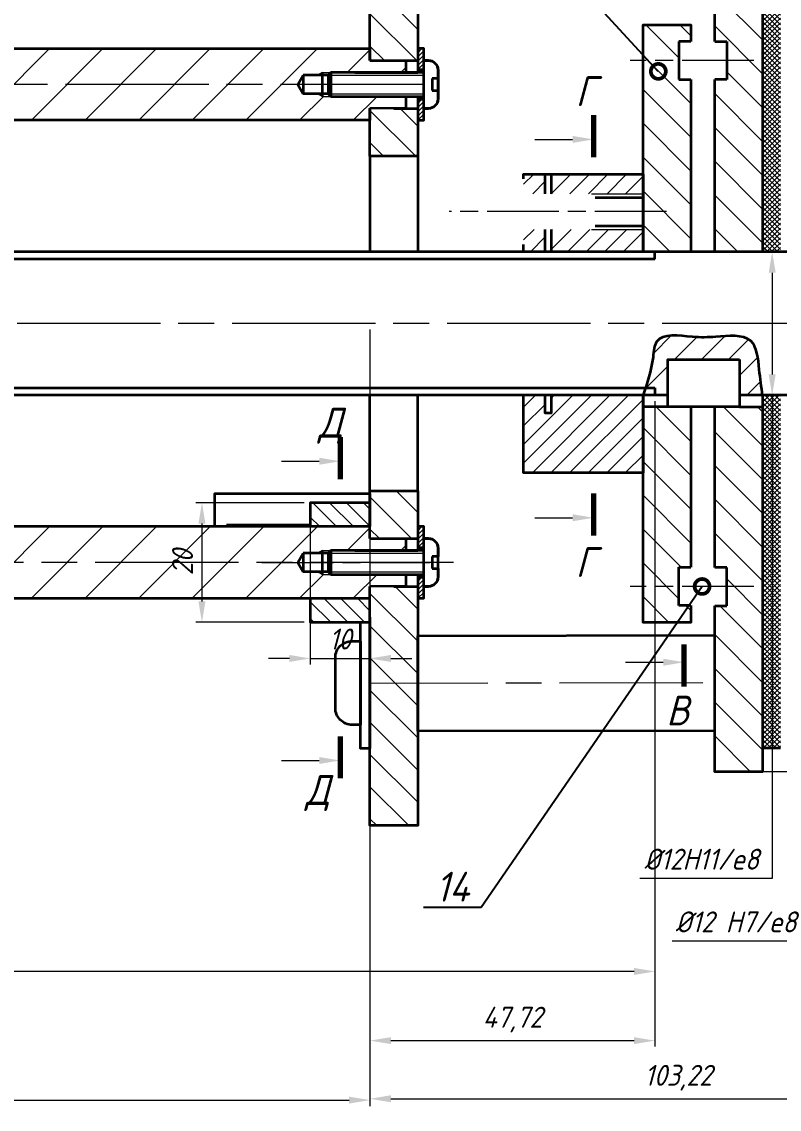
# Model space of a CAD drawing. Header units: millimetres. Extents: x -1043 to 2000, y -1356 to 1302.
# Drawn here: x 334.6 to 461.5, y 167.1 to 349.1 of the extents above; entities that cross this region are included whole.
import ezdxf
from ezdxf import colors
from ezdxf.entities.mleader import LeaderData, LeaderLine
from ezdxf.math import Vec2, Vec3

# ---------------------------------------------------------------- set-up
doc = ezdxf.new("R2010")
doc.units = ezdxf.units.MM
doc.linetypes.add('AM_ISO08W050', pattern=[18, 12, -1.5, 3, -1.5])
doc.linetypes.add('AM_ISO08W050x2', pattern=[9, 6, -0.75, 1.5, -0.75])
doc.layers.get('0').update_dxf_attribs({"lineweight": 80})
for name, color, linetype, lineweight in [('AM_0', 7, 'Continuous', 35), ('AM_4', 3, 'Continuous', 15), ('AM_5', 3, 'Continuous', 15), ('AM_7', 4, 'AM_ISO08W050', 15), ('AM_8', 1, 'Continuous', 15), ('основные', 7, 'Continuous', 35), ('оч жирные', 7, 'Continuous', 70)]:
    doc.layers.add(name, color=color, linetype=linetype, lineweight=lineweight)
doc.styles.get("Standard").update_dxf_attribs({"font": 'geniso.shx', "oblique": 15})
doc.dimstyles.new('AM_GOST$0', dxfattribs={"dimtxt": 3.5, "dimasz": 3.5, "dimexe": 1, "dimexo": 1, "dimgap": 1.5, "dimtad": 1, "dimtoh": 1, "dimtxsty": 'Standard', "dimcen": 0, "dimclrd": 256, "dimclre": 256, "dimclrt": 2, "dimadec": 0, "dimazin": 2, "dimtp": 0.1, "dimtm": 0.1, "dimtfac": 0.71, "dimtmove": 0, "dimatfit": 3, "dimfxl": 1, "dimtolj": 1, "dimlwd": -1, "dimlwe": -1, "dimarcsym": 1})
pattern_1 = [(315, (-294.718, 1469.2134), (0.7071068, 0.7071068), [])]
pattern_2 = [(45, (-156.80394, -149.65452), (-0.1767767, 0.1767767), [])]
pattern_3 = [(45, (-156.80394, -109.66498), (-0.1767767, 0.1767767), [])]

# ---------------------------------------------------------------- blocks, each defined once
blk = doc.blocks.new('GENZOON8270P5')
at = {"layer": 'AM_8'}
h = blk.add_hatch(dxfattribs=at)
h.set_pattern_fill('ANSI31', color=256, scale=0.6, angle=270, style=0)
h.set_pattern_definition([(315, (-294.718, 1469.2134), (1.3470384, 1.3470384), [])])
h.paths.add_polyline_path([(51.628, 15.661), (51.628, 21.244), (51.628, 21.527), (51.628, 24.527), (51.628, 25.546), (51.628, 28.927), (51.628, 33.527), (47.628, 33.527), (47.628, 15.661), (47.855, 15.877), (47.855, 15.661)])
h.paths.add_polyline_path([(51.628, 52.527), (51.628, 63.527), (47.628, 63.527), (47.628, 52.527)])
h.paths.add_polyline_path([(51.628, 12.527), (51.628, 14.094), (47.855, 14.094), (47.855, 13.877), (47.628, 14.094), (47.628, 12.527)])
h.paths.add_polyline_path([(51.628, -41.473), (51.628, -21.756), (51.628, -16.256), (51.628, -14.823), (47.855, -14.823), (47.628, -14.606), (47.628, -20.189), (47.628, -41.473)])
h.paths.add_polyline_path([(51.628, -12.823), (51.628, -11.473), (47.628, -11.473), (47.628, -13.039), (47.855, -12.823)])
h.paths.add_polyline_path([(4.019, -41.473), (4.019, -29.577), (0.019, -29.583), (0.019, -35.036), (0.019, -41.473)])
h.paths.add_polyline_path([(4.019, -29.577), (4.019, -22.459), (4.019, -21.459), (2.019, -21.459), (0.019, -21.459), (0.019, -29.583)])
h.paths.add_polyline_path([(4.019, -17.459), (4.019, -16.459), (4.019, -13.47), (0.019, -13.47), (0.019, -17.459), (2.019, -17.459)])
h.paths.add_polyline_path([(4.019, 14.53), (4.019, 18.53), (2.019, 18.53), (0.019, 18.53), (0.019, 14.53)])
h.paths.add_polyline_path([(2.019, 22.53), (4.019, 22.53), (4.019, 23.53), (4.019, 51.59), (0.019, 51.59), (0.019, 46.09), (0.019, 22.53)])
h.paths.add_polyline_path([(4.019, 51.59), (4.019, 63.527), (0.019, 63.527), (0.019, 51.59)])
h = blk.add_hatch(dxfattribs=at)
h.set_pattern_fill('_U', color=256, scale=2, angle=315, style=0, pattern_type=0)
h.set_pattern_definition([(315, (-294.718, 1469.2134), (1.4142136, 1.4142136), [])])
h.paths.add_polyline_path([(32.882, 6.528), (32.882, 38.027), (30.878, 38.027), (28.882, 38.029), (28.882, 24.137), (29.882, 24.137), (29.882, 20.937), (28.882, 20.937), (28.882, 6.528)])
h.paths.add_polyline_path([(29.882, -19.878), (29.882, -23.078), (28.882, -23.078), (28.882, -36.971), (32.882, -36.971), (32.882, -6.429), (30.946, -6.429), (28.882, -6.429), (28.882, -19.878)])
h.paths.add_polyline_path([(26.882, 6.528), (26.882, 20.931), (25.882, 20.931), (25.882, 22.527), (22.882, 22.527), (22.882, 6.528)])
h.paths.add_polyline_path([(25.882, -21.469), (25.882, -19.858), (26.882, -19.858), (26.882, -6.429), (24.946, -6.429), (22.882, -6.429), (22.882, -11.97), (22.882, -21.469)])
h.paths.add_polyline_path([(25.882, 22.527), (25.882, 24.137), (26.882, 24.137), (26.882, 25.529), (22.882, 25.529), (22.882, 22.527)])
h.paths.add_polyline_path([(26.882, -24.471), (26.882, -23.078, -0.132971), (26.805, -23.064), (26.565, -23.064, -0.111081), (26.501, -23.078, -0.111081), (26.436, -23.064), (26.196, -23.064, -0.111081), (26.132, -23.078, -0.111081), (26.068, -23.064), (25.882, -23.064), (25.882, -21.469), (22.882, -21.469), (22.882, -24.471)])
h = blk.add_hatch(dxfattribs=at)
h.set_pattern_fill('ANSI37', color=256, scale=0.091, angle=270, style=0)
h.set_pattern_definition([(315, (-294.718, 1469.2134), (0.204300827, 0.204300827), []), (45, (-294.718, 1469.2134), (-0.204300827, 0.204300827), [])])
h.paths.add_polyline_path([(34.378, 6.528), (34.378, 36.027), (32.882, 36.027), (32.882, 6.528)])
h.paths.add_polyline_path([(34.378, -34.973), (34.378, -5.473), (32.882, -5.473), (32.882, -34.973)])
h = blk.add_hatch(dxfattribs=at)
h.set_pattern_fill('ANSI31', color=256, style=0)
h.set_pattern_definition([(45, (-156.804, -149.6545), (-2.245064, 2.245064), [])])
edge = h.paths.add_edge_path()
edge.add_line((-110.3, 20.53), (-113.961, 20.53))
edge.add_line((-113.961, 20.53), (-114.413, 19.747))
edge.add_line((-114.413, 19.747), (-115.613, 19.747))
edge.add_line((-115.613, 19.747), (-116.013, 19.53))
edge.add_line((-116.013, 19.53), (-116.74, 19.53))
edge.add_line((-116.74, 19.53), (-116.74, 19.53))
edge.add_line((-116.74, 19.53), (-123.013, 19.53))
edge.add_line((-123.013, 19.53), (-123.013, 18.53))
edge.add_line((-123.013, 18.53), (-122.013, 18.53))
edge.add_line((-122.013, 18.53), (-120.013, 18.53))
edge.add_line((-120.013, 18.53), (-120.013, 17.539))
edge.add_line((-120.013, 17.539), (-110.817, 17.538))
edge.add_arc((-119.218, 20.53), 8.918, 340.39269, 360)
edge = h.paths.add_edge_path()
edge.add_line((-110.818, 23.527), (-120.011, 23.527))
edge.add_line((-120.011, 23.527), (-120.01, 22.518))
edge.add_line((-120.01, 22.518), (-123.013, 22.53))
edge.add_line((-123.013, 22.53), (-123.013, 21.53))
edge.add_line((-123.013, 21.53), (-116.74, 21.53))
edge.add_line((-116.74, 21.53), (-116.013, 21.53))
edge.add_line((-116.013, 21.53), (-115.613, 21.314))
edge.add_line((-115.613, 21.314), (-114.413, 21.314))
edge.add_line((-114.413, 21.314), (-113.961, 20.53))
edge.add_line((-113.961, 20.53), (-110.3, 20.53))
edge.add_arc((-119.218, 20.53), 8.918, 360, 379.63137)
edge = h.paths.add_edge_path()
edge.add_line((0.019, 23.527), (-110.818, 23.527))
edge.add_arc((-119.218, 20.53), 8.918, 0, 19.63137, ccw=False)
edge.add_line((-110.3, 20.53), (-6.034, 20.53))
edge.add_line((-6.034, 20.53), (-5.581, 21.314))
edge.add_line((-5.581, 21.314), (-4.381, 21.314))
edge.add_line((-4.381, 21.314), (-3.981, 21.53))
edge.add_line((-3.981, 21.53), (-3.254, 21.53))
edge.add_line((-3.254, 21.53), (-3.254, 21.53))
edge.add_line((-3.254, 21.53), (3.019, 21.53))
edge.add_line((3.019, 21.53), (3.019, 22.518))
edge.add_line((3.019, 22.518), (0.019, 22.53))
edge.add_line((0.019, 22.53), (0.019, 23.527))
edge = h.paths.add_edge_path()
edge.add_line((3.019, 19.53), (-3.254, 19.53))
edge.add_line((-3.254, 19.53), (-3.981, 19.53))
edge.add_line((-3.981, 19.53), (-4.381, 19.747))
edge.add_line((-4.381, 19.747), (-5.581, 19.747))
edge.add_line((-5.581, 19.747), (-6.034, 20.53))
edge.add_line((-6.034, 20.53), (-110.3, 20.53))
edge.add_arc((-119.218, 20.53), 8.918, -19.63079, 0, ccw=False)
edge.add_line((-110.818, 17.534), (0.019, 17.535))
edge.add_line((0.019, 17.535), (0.019, 18.53))
edge.add_line((0.019, 18.53), (3.019, 18.53))
edge.add_line((3.019, 18.53), (3.019, 19.53))
h = blk.add_hatch(dxfattribs=at)
h.set_pattern_fill('_U', color=256, scale=0.25, angle=45, style=0, pattern_type=0)
h.set_pattern_definition(pattern_3)
h.paths.add_polyline_path([(4.019, 23.53), (4.019, 22.53), (4.019, 21.771), (4.519, 21.771), (4.519, 23.53)])
h = blk.add_hatch(dxfattribs=at)
h.set_pattern_fill('_U', color=256, scale=0.25, angle=45, style=0, pattern_type=0)
h.set_pattern_definition(pattern_3)
h.paths.add_polyline_path([(4.019, 19.289), (4.019, 18.53), (4.019, 17.53), (4.519, 17.53), (4.519, 19.289)])
h = blk.add_hatch(dxfattribs=at)
h.set_pattern_fill('_U', color=256, scale=1.1, angle=405, style=0, pattern_type=0)
h.set_pattern_definition([(45, (-294.718, 1469.2134), (-0.77781746, 0.77781746), [])])
h.paths.add_polyline_path([(22.882, -11.97), (22.882, -5.473), (15.185, -5.472), (15.185, -6.97), (14.685, -6.97), (14.685, -5.472), (12.882, -5.472), (12.882, -11.97)])
h.paths.add_polyline_path([(22.882, 6.528), (22.882, 8.393), (20.575, 8.393), (15.185, 8.393), (15.185, 6.529)])
h.paths.add_polyline_path([(20.575, 11.393), (22.882, 11.393), (22.882, 13.03), (15.185, 13.03), (15.185, 11.393)])
h.paths.add_polyline_path([(14.132, 11.393), (14.685, 11.393), (14.685, 13.03), (12.882, 13.03), (12.882, 11.393), (13.825, 11.393)])
h.paths.add_polyline_path([(14.685, 6.529), (14.685, 8.393), (14.132, 8.393), (13.825, 8.393), (12.882, 8.393), (12.882, 7.143), (12.882, 6.529)])
h = blk.add_hatch(dxfattribs=at)
h.set_pattern_fill('_U', color=256, scale=1.6, angle=405, style=0, pattern_type=0)
h.set_pattern_definition([(45, (-294.718, 1469.2134), (-1.1313708, 1.1313708), [])])
edge = h.paths.add_edge_path()
edge.add_spline(control_points=[(32.882, -5.473), (32.786, -4.782), (32.58, -3.301), (32.34, -0.207), (29.147, -0.625), (26.843, -0.657), (23.883, -0.157), (23.714, -2.795), (23.351, -4.049), (23.086, -4.859)], knot_values=[0, 0, 0, 0, 2.179319, 4.676193, 7.613719, 9.584309, 12.59141, 13.924973, 16.562175, 16.562175, 16.562175, 16.562175], degree=3, periodic=0)
edge.add_spline(control_points=[(23.086, -4.859), (23.019, -5.065), (22.95, -5.269), (22.882, -5.473)], knot_values=[16.562175, 16.562175, 16.562175, 16.562175, 17.230365, 17.230365, 17.230365, 17.230365], degree=3, periodic=0)
edge.add_line((22.882, -5.473), (23.878, -5.473))
edge.add_line((23.878, -5.473), (24.946, -5.473))
edge.add_line((24.946, -5.473), (24.946, -2.473))
edge.add_line((24.946, -2.473), (30.946, -2.473))
edge.add_line((30.946, -2.473), (30.946, -5.473))
edge.add_line((30.946, -5.473), (32.882, -5.473))
h = blk.add_hatch(dxfattribs=at)
h.set_pattern_fill('_U', color=256, angle=315, style=0, pattern_type=0)
h.set_pattern_definition(pattern_1)
h.paths.add_polyline_path([(0.019, -14.46), (-4.981, -14.46), (-4.981, -16.463), (0.019, -16.463)])
h = blk.add_hatch(dxfattribs=at)
h.set_pattern_fill('ANSI31', color=256, style=0)
h.set_pattern_definition([(45, (-156.804, -189.644), (-2.245064, 2.245064), [])])
edge = h.paths.add_edge_path()
edge.add_line((-110.3, -19.459), (-113.961, -19.459))
edge.add_line((-113.961, -19.459), (-114.413, -20.243))
edge.add_line((-114.413, -20.243), (-115.613, -20.243))
edge.add_line((-115.613, -20.243), (-116.013, -20.459))
edge.add_line((-116.013, -20.459), (-116.74, -20.459))
edge.add_line((-116.74, -20.459), (-116.74, -20.459))
edge.add_line((-116.74, -20.459), (-123.013, -20.459))
edge.add_line((-123.013, -20.459), (-123.013, -21.459))
edge.add_line((-123.013, -21.459), (-122.013, -21.459))
edge.add_line((-122.013, -21.459), (-120.013, -21.459))
edge.add_line((-120.013, -21.459), (-120.013, -22.451))
edge.add_line((-120.013, -22.451), (-110.817, -22.452))
edge.add_arc((-119.218, -19.459), 8.918, 340.39269, 360)
edge = h.paths.add_edge_path()
edge.add_line((-110.818, -16.463), (-120.011, -16.463))
edge.add_line((-120.011, -16.463), (-120.01, -17.472))
edge.add_line((-120.01, -17.472), (-123.513, -17.459))
edge.add_line((-123.513, -17.459), (-123.513, -18.459))
edge.add_line((-123.513, -18.459), (-116.74, -18.459))
edge.add_line((-116.74, -18.459), (-116.013, -18.459))
edge.add_line((-116.013, -18.459), (-115.613, -18.676))
edge.add_line((-115.613, -18.676), (-114.413, -18.676))
edge.add_line((-114.413, -18.676), (-113.961, -19.459))
edge.add_line((-113.961, -19.459), (-110.3, -19.459))
edge.add_arc((-119.218, -19.459), 8.918, 360, 379.63137)
edge = h.paths.add_edge_path()
edge.add_line((0.019, -16.462), (-110.818, -16.463))
edge.add_arc((-119.218, -19.459), 8.918, 0, 19.63137, ccw=False)
edge.add_line((-110.3, -19.459), (-6.034, -19.459))
edge.add_line((-6.034, -19.459), (-5.581, -18.676))
edge.add_line((-5.581, -18.676), (-4.381, -18.676))
edge.add_line((-4.381, -18.676), (-3.981, -18.459))
edge.add_line((-3.981, -18.459), (-3.254, -18.459))
edge.add_line((-3.254, -18.459), (-3.254, -18.459))
edge.add_line((-3.254, -18.459), (3.019, -18.457))
edge.add_line((3.019, -18.457), (3.019, -17.47))
edge.add_line((3.019, -17.47), (0.019, -17.459))
edge.add_line((0.019, -17.459), (0.019, -16.462))
edge = h.paths.add_edge_path()
edge.add_line((3.019, -20.464), (-3.254, -20.459))
edge.add_line((-3.254, -20.459), (-3.981, -20.459))
edge.add_line((-3.981, -20.459), (-4.381, -20.243))
edge.add_line((-4.381, -20.243), (-5.581, -20.243))
edge.add_line((-5.581, -20.243), (-6.034, -19.459))
edge.add_line((-6.034, -19.459), (-110.3, -19.459))
edge.add_arc((-119.218, -19.459), 8.918, -19.63079, 0, ccw=False)
edge.add_line((-110.818, -22.455), (0.019, -22.455))
edge.add_line((0.019, -22.455), (0.019, -21.459))
edge.add_line((0.019, -21.459), (3.019, -21.464))
edge.add_line((3.019, -21.464), (3.019, -20.464))
h = blk.add_hatch(dxfattribs=at)
h.set_pattern_fill('_U', color=256, scale=0.25, angle=45, style=0, pattern_type=0)
h.set_pattern_definition(pattern_2)
h.paths.add_polyline_path([(4.019, -16.459), (4.019, -17.459), (4.019, -18.218), (4.519, -18.218), (4.519, -16.459)])
h = blk.add_hatch(dxfattribs=at)
h.set_pattern_fill('_U', color=256, scale=0.25, angle=45, style=0, pattern_type=0)
h.set_pattern_definition(pattern_2)
h.paths.add_polyline_path([(4.019, -20.7), (4.019, -21.459), (4.019, -22.459), (4.519, -22.459), (4.519, -20.7)])
h = blk.add_hatch(dxfattribs=at)
h.set_pattern_fill('_U', color=256, angle=315, style=0, pattern_type=0)
h.set_pattern_definition(pattern_1)
h.paths.add_polyline_path([(-4.981, -24.46), (0.019, -24.46), (0.019, -22.456), (-4.981, -22.456)])
at = {"layer": 'AM_0'}
for p, q in [((-6.034, 20.53), (-5.581, 21.314)), ((-3.481, 21.314), (-5.581, 21.314)), ((-5.581, 21.314), (-5.581, 19.747)), ((-3.981, 21.53), (-3.981, 19.53)), ((-6.034, 20.53), (-5.581, 19.747)), ((-3.481, 19.747), (-5.581, 19.747)), ((-6.034, -19.459), (-5.581, -18.676)), ((-3.481, -18.676), (-5.581, -18.676)), ((-5.581, -18.676), (-5.581, -20.243)), ((-3.981, -18.459), (-3.981, -20.459)), ((-6.034, -19.459), (-5.581, -20.243)), ((-3.481, -20.243), (-5.581, -20.243))]:
    blk.add_line(p, q, dxfattribs=at)
at = {"layer": 'AM_4'}
for p, q in [((-3.981, 21.53), (-4.381, 21.314)), ((-3.981, 21.53), (-3.254, 21.53)), ((-3.481, 21.314), (4.519, 21.314)), ((-3.981, 19.53), (-4.381, 19.747)), ((-3.981, 19.53), (-3.254, 19.53)), ((-3.481, 19.747), (4.519, 19.747)), ((18.575, 11.393), (22.882, 11.393)), ((18.575, 8.393), (22.882, 8.393)), ((-3.981, -18.459), (-4.381, -18.676)), ((-3.981, -18.459), (-3.254, -18.459)), ((-3.481, -18.676), (4.519, -18.676)), ((-3.981, -20.459), (-4.381, -20.243)), ((-3.981, -20.459), (-3.254, -20.459)), ((-3.481, -20.243), (4.519, -20.243))]:
    blk.add_line(p, q, dxfattribs=at)
at = {"layer": 'AM_7', "linetype": 'AM_ISO08W050x2'}
for p, q in [((32.145, 22.527), (21.796, 22.527)), ((24.831, 9.893), (6.636, 9.893)), ((-9.034, -19.459), (5.019, -19.459)), ((32.145, -21.469), (21.796, -21.469))]:
    blk.add_line(p, q, dxfattribs=at)
at = {"layer": 'AM_7'}
for p, q in [((4.519, 20.53), (-125.507, 20.53)), ((72.472, 0.527), (-130.603, 0.536)), ((7.019, -19.459), (-127.013, -19.459)), ((27.882, -29.536), (0.019, -29.583)), ((42.878, -36.973), (30.878, -36.973))]:
    blk.add_line(p, q, dxfattribs=at)
at = {"layer": 'основные'}
for p, q in [((26.882, 24.137), (25.882, 24.137)), ((25.882, 24.137), (25.882, 20.931)), ((28.882, 24.137), (29.882, 24.137)), ((29.882, 24.137), (29.882, 20.937)), ((2.019, 22.53), (4.019, 22.53)), ((-3.254, 21.53), (-3.481, 21.314)), ((-3.481, 21.314), (-3.481, 19.747)), ((-3.254, 21.53), (-3.254, 19.53)), ((4.519, 21.53), (-3.254, 21.53)), ((-1.254, 21.53), (4.019, 21.53)), ((4.019, 21.771), (4.519, 21.771)), ((5.719, 21.03), (5.219, 21.03)), ((5.219, 21.03), (5.219, 20.03)), ((25.882, 20.931), (26.882, 20.931)), ((29.882, 20.937), (28.885, 20.937)), ((5.219, 20.03), (5.719, 20.03)), ((-3.481, 19.747), (-3.254, 19.53)), ((-3.254, 19.53), (4.519, 19.53)), ((4.019, 19.289), (4.519, 19.289)), ((2.019, 18.53), (4.019, 18.53)), ((0.019, 14.53), (0.018, 6.529)), ((4.019, 14.53), (4.019, 6.529)), ((18.882, 11.086), (22.882, 11.086)), ((18.882, 8.7), (22.882, 8.7)), ((39.378, 6.527), (-119.013, 6.536)), ((23.878, 5.914), (23.878, 6.529)), ((23.878, 5.913), (-120.013, 5.922)), ((-120.013, -4.851), (23.878, -4.859)), ((23.878, -4.859), (23.878, -5.473)), ((24.946, -5.473), (-118.972, -5.464)), ((0.019, -13.47), (0.019, -5.471)), ((4.019, -13.47), (4.019, -5.471)), ((32.882, -5.473), (30.946, -5.473)), ((39.378, -5.473), (31.382, -5.473)), ((24.946, -6.429), (22.882, -6.429)), ((30.946, -6.429), (32.882, -6.429)), ((-4.981, -16.333), (-12.004, -16.333)), ((-12.004, -16.333), (-12.004, -16.463)), ((0.019, -16.594), (0.019, -16.333)), ((2.019, -17.459), (4.019, -17.459)), ((-3.254, -18.459), (-3.481, -18.676)), ((-3.481, -18.676), (-3.481, -20.243)), ((-3.254, -18.459), (-3.254, -20.459)), ((4.519, -18.459), (-3.254, -18.459)), ((-1.254, -18.459), (4.019, -18.459)), ((4.019, -18.218), (4.519, -18.218)), ((5.719, -18.959), (5.219, -18.959)), ((5.219, -18.959), (5.219, -19.959)), ((5.219, -19.959), (5.719, -19.959)), ((25.882, -23.064), (25.882, -19.858)), ((25.882, -19.858), (26.882, -19.858)), ((29.882, -19.878), (28.882, -19.878)), ((29.882, -23.078), (29.882, -19.878)), ((-3.481, -20.243), (-3.254, -20.459)), ((-3.254, -20.459), (4.519, -20.459)), ((4.019, -20.7), (4.519, -20.7)), ((2.019, -21.459), (4.019, -21.459)), ((26.882, -23.064), (25.882, -23.064)), ((28.882, -23.078), (29.882, -23.078)), ((32.882, -34.973), (34.378, -34.973)), ((4.019, -41.473), (0.019, -41.473))]:
    blk.add_line(p, q, dxfattribs=at)
for points in [[(0.019, 22.529), (0.019, 63.527)], [(4.019, 63.527), (4.019, 21.53)], [(28.882, 24.137), (28.882, 38.029), (32.882, 38.029), (32.882, 6.528)], [(22.882, 6.528), (22.882, 25.529), (26.882, 25.529), (26.882, 24.137)], [(-120.01, 22.518), (-120.013, 23.527), (0.019, 23.527), (0.019, 22.529)], [(4.019, 19.53), (4.019, 17.53), (4.519, 17.53), (4.519, 23.53), (4.019, 23.53), (4.019, 21.53)], [(0.019, 22.526), (0.019, 22.526), (3.019, 22.526), (3.019, 21.526)], [(26.882, 20.931), (26.882, 6.528)], [(28.882, 6.528), (28.882, 20.951)], [(4.019, 19.53), (4.019, 14.53), (0.019, 14.53), (0.019, 18.53)], [(3.019, 19.526), (3.019, 18.526), (0.019, 18.538), (0.019, 18.538)], [(0.019, 18.53), (0.019, 17.535), (-120.013, 17.534), (-120.013, 18.53)], [(12.882, 12.643), (12.882, 13.03), (22.882, 13.03), (22.882, 6.528)], [(14.685, 11.393), (14.685, 13.03), (15.185, 13.03), (15.185, 11.393)], [(14.685, 6.53), (14.685, 8.393)], [(15.185, 8.393), (15.185, 6.53)], [(12.882, 6.529), (12.882, 7.143)], [(22.882, -5.473), (22.882, -11.97), (12.882, -11.97), (12.882, -5.473)], [(15.185, -5.473), (15.185, -6.97), (14.685, -6.97), (14.685, -5.473)], [(26.882, -23.064), (26.882, -24.471), (22.882, -24.471), (22.882, -5.473)], [(32.882, -5.473), (32.882, -36.971), (28.882, -36.971), (28.882, -23.078)], [(26.882, -6.429), (26.882, -19.858)], [(28.882, -19.878), (28.882, -6.429)], [(0.019, -17.461), (0.019, -13.47), (4.019, -13.47), (4.019, -16.459)], [(-12.981, -16.463), (-12.981, -13.694), (0.019, -13.694), (0.019, -16.463)], [(0.019, -17.461), (0.019, -14.46), (-4.981, -14.46), (-4.981, -16.463)], [(0.019, -17.461), (0.019, -16.463), (-120.013, -16.463), (-120.013, -17.461)], [(4.019, -20.459), (4.019, -22.459), (4.519, -22.459), (4.519, -16.459), (4.019, -16.459), (4.019, -18.459)], [(0.019, -17.464), (0.019, -17.464), (3.019, -17.464), (3.019, -18.464)], [(3.019, -20.464), (3.019, -21.464), (0.019, -21.451), (0.019, -21.451)], [(-120.013, -21.457), (-120.013, -22.455), (0.019, -22.456), (0.019, -21.457)], [(-4.981, -22.456), (-4.981, -24.46), (0.019, -24.46), (0.019, -21.457)], [(4.019, -22.459), (4.019, -41.473), (0.019, -41.473), (0.019, -21.457)], [(0.019, -24.036), (0.019, -35.036), (-0.781, -35.036), (-0.781, -24.46)], [(28.882, -33.536), (4.019, -33.583), (4.019, -25.583), (28.882, -25.536)]]:
    blk.add_lwpolyline(points, dxfattribs=at)
for points in [[(5.719, 20.03), (5.719, 19.33, -0.414214), (4.919, 18.53), (4.519, 18.53), (4.519, 22.53), (4.919, 22.53, -0.414214), (5.719, 21.73), (5.719, 20.03)], [(5.719, 21.03), (5.719, 21.73, 0.414214), (4.919, 22.53), (4.519, 22.53)], [(4.519, 22.53), (4.919, 22.53, -0.414214), (5.719, 21.73), (5.719, 21.03)], [(4.519, 18.53), (4.919, 18.53, 0.414214), (5.719, 19.33), (5.719, 21.03)], [(5.719, 20.03), (5.719, 19.33, -0.414214), (4.919, 18.53), (4.519, 18.53)], [(5.719, -18.959), (5.719, -18.259, 0.414214), (4.919, -17.459), (4.519, -17.459)], [(4.519, -17.459), (4.919, -17.459, -0.414214), (5.719, -18.259), (5.719, -18.959)], [(4.519, -21.459), (4.919, -21.459, 0.414214), (5.719, -20.659), (5.719, -18.959)], [(5.719, -19.959), (5.719, -20.659, -0.414214), (4.919, -21.459), (4.519, -21.459)]]:
    blk.add_lwpolyline(points, format="xyb", dxfattribs=at)
blk.add_lwpolyline([(30.946, -2.473), (30.946, -6.429), (24.946, -6.429), (24.946, -2.473)], close=True, dxfattribs=at)
blk.add_lwpolyline([(-0.781, -33.036), (-1.481, -33.036, -0.414214), (-2.881, -31.636), (-2.881, -27.436, -0.414214), (-1.481, -26.036), (-0.781, -26.036)], format="xyb", close=True, dxfattribs=at)
blk.add_spline([(32.882, -5.473), (32.607, -3.311), (31.896, -0.917), (28.977, -0.588), (27.006, -0.588), (24.024, -0.977), (23.715, -2.274), (22.882, -5.473)], degree=3, dxfattribs=at)
blk = doc.blocks.new('*D46')
at = {"layer": 'AM_5', "linetype": 'ByBlock', "transparency": 16777216}
for p, q in [((470.65, 310.57), (465.38, 310.57)), ((466.38, 307.07), (466.38, 290.07)), ((470.65, 286.57), (465.38, 286.57)), ((466.38, 286.57), (466.38, 195.21)), ((466.38, 195.21), (443.54, 195.21))]:
    blk.add_line(p, q, dxfattribs=at)
at = {"layer": 'AM_5', "transparency": 16777216}
for points in [[(465.8, 307.07), (466.97, 307.07), (466.38, 310.57)], [(465.8, 290.07), (466.97, 290.07), (466.38, 286.57)]]:
    blk.add_solid(points, dxfattribs=at)
at = {"layer": 'Defpoints', "color": 0, "transparency": 16777216}
for p in [(471.65, 310.57), (466.38, 286.57), (471.65, 286.57)]:
    blk.add_point(p, dxfattribs=at)
at = {"layer": 'AM_5', "color": 2, "transparency": 16777216, "insert": (454.21, 198.46), "char_height": 3.5, "attachment_point": 5}
blk.add_mtext('\\A1;%%C12{}{\\C2; H7/e8}', dxfattribs=at)
blk = doc.blocks.new('*D90')
at = {"layer": 'AM_5', "linetype": 'ByBlock', "transparency": 16777216}
for p, q in [((461.1, 310.57), (461.27, 310.57)), ((460.27, 307.07), (460.27, 290.07)), ((460.27, 286.57), (460.27, 205.7)), ((461.1, 286.57), (461.27, 286.57)), ((460.27, 205.7), (438.12, 205.7))]:
    blk.add_line(p, q, dxfattribs=at)
at = {"layer": 'AM_5', "transparency": 16777216}
for points in [[(459.69, 307.07), (460.86, 307.07), (460.27, 310.57)], [(459.69, 290.07), (460.86, 290.07), (460.27, 286.57)]]:
    blk.add_solid(points, dxfattribs=at)
at = {"layer": 'Defpoints', "color": 0, "transparency": 16777216}
for p in [(460.1, 310.57), (460.1, 286.57), (460.27, 286.57)]:
    blk.add_point(p, dxfattribs=at)
at = {"layer": 'AM_5', "color": 2, "transparency": 16777216, "insert": (448.45, 208.95), "char_height": 3.5, "attachment_point": 5}
blk.add_mtext('\\A1;%%C12H11/e8', dxfattribs=at)
blk = doc.blocks.new('_DotSmall')
at = {"color": 0, "linetype": 'ByBlock', "const_width": 0.5}
blk.add_lwpolyline([(-0.0625, 0, 1), (0.0625, 0, 1)], format="xyb", close=True, dxfattribs=at)
blk = doc.blocks.new('*D155')
at = {"layer": 'AM_5', "linetype": 'ByBlock', "transparency": 16777216}
for p, q in [((138.81, 297.58), (138.81, -39.65)), ((522.15, 297.57), (522.15, -39.65)), ((142.31, -38.65), (518.65, -38.65))]:
    blk.add_line(p, q, dxfattribs=at)
at = {"layer": 'AM_5', "transparency": 16777216}
for points in [[(142.31, -38.06), (142.31, -39.23), (138.81, -38.65)], [(518.65, -38.06), (518.65, -39.23), (522.15, -38.65)]]:
    blk.add_solid(points, dxfattribs=at)
at = {"layer": 'Defpoints', "color": 0, "transparency": 16777216}
for p in [(138.81, 298.58), (522.15, 298.57), (522.15, -38.65)]:
    blk.add_point(p, dxfattribs=at)
at = {"layer": 'AM_5', "color": 2, "transparency": 16777216, "insert": (330.48, -35.13), "char_height": 3.5, "attachment_point": 5}
blk.add_mtext('\\A1;383,34', dxfattribs=at)
blk = doc.blocks.new('*D156')
at = {"layer": 'AM_5', "linetype": 'ByBlock', "transparency": 16777216}
for p, q in [((392.93, 213.57), (392.93, 167.86)), ((496.15, 213.57), (496.15, 167.86)), ((396.43, 168.86), (492.65, 168.86))]:
    blk.add_line(p, q, dxfattribs=at)
at = {"layer": 'AM_5', "transparency": 16777216}
for points in [[(396.43, 169.45), (396.43, 168.28), (392.93, 168.86)], [(492.65, 169.45), (492.65, 168.28), (496.15, 168.86)]]:
    blk.add_solid(points, dxfattribs=at)
at = {"layer": 'Defpoints', "color": 0, "transparency": 16777216}
for p in [(392.93, 214.57), (496.15, 214.57), (496.15, 168.86)]:
    blk.add_point(p, dxfattribs=at)
at = {"layer": 'AM_5', "color": 2, "transparency": 16777216, "insert": (444.54, 172.38), "char_height": 3.5, "attachment_point": 5}
blk.add_mtext('\\A1;103,22', dxfattribs=at)
blk = doc.blocks.new('*D157')
at = {"layer": 'AM_5', "linetype": 'ByBlock', "transparency": 16777216}
for p, q in [((138.81, 297.59), (138.81, 167.65)), ((392.93, 297.57), (392.93, 167.64)), ((142.31, 168.65), (389.43, 168.64))]:
    blk.add_line(p, q, dxfattribs=at)
at = {"layer": 'AM_5', "transparency": 16777216}
for points in [[(142.31, 169.23), (142.31, 168.06), (138.81, 168.65)], [(389.43, 169.22), (389.43, 168.05), (392.93, 168.64)]]:
    blk.add_solid(points, dxfattribs=at)
at = {"layer": 'Defpoints', "color": 0, "transparency": 16777216}
for p in [(138.81, 298.59), (392.93, 298.57), (392.93, 168.64)]:
    blk.add_point(p, dxfattribs=at)
at = {"layer": 'AM_5', "color": 2, "transparency": 16777216, "insert": (284.58, 172.15), "char_height": 3.5, "attachment_point": 5, "rotation": 359.9976}
blk.add_mtext('\\A1;254,12', dxfattribs=at)
blk = doc.blocks.new('*D159')
at = {"layer": 'AM_5', "linetype": 'ByBlock', "transparency": 16777216}
for p, q in [((152.87, 345.57), (152.87, 385.34)), ((156.37, 384.34), (389.43, 384.34)), ((392.93, 345.57), (392.93, 385.34))]:
    blk.add_line(p, q, dxfattribs=at)
at = {"layer": 'AM_5', "transparency": 16777216}
for points in [[(156.37, 384.92), (156.37, 383.75), (152.87, 384.34)], [(389.43, 384.92), (389.43, 383.75), (392.93, 384.34)]]:
    blk.add_solid(points, dxfattribs=at)
at = {"layer": 'Defpoints', "color": 0, "transparency": 16777216}
for p in [(392.93, 384.34), (152.87, 344.57), (392.93, 344.57)]:
    blk.add_point(p, dxfattribs=at)
at = {"layer": 'AM_5', "color": 2, "transparency": 16777216, "insert": (272.9, 387.85), "char_height": 3.5, "attachment_point": 5}
blk.add_mtext('\\A1;240,06', dxfattribs=at)
blk = doc.blocks.new('*D161')
at = {"layer": 'AM_5', "linetype": 'ByBlock', "transparency": 16777216}
for p, q in [((152.87, 286.81), (152.86, 189.18)), ((440.65, 285.57), (440.65, 189.17)), ((437.15, 190.17), (156.36, 190.18))]:
    blk.add_line(p, q, dxfattribs=at)
at = {"layer": 'AM_5', "transparency": 16777216}
for points in [[(156.36, 190.77), (156.36, 189.6), (152.86, 190.18)], [(437.15, 190.75), (437.15, 189.58), (440.65, 190.17)]]:
    blk.add_solid(points, dxfattribs=at)
at = {"layer": 'Defpoints', "color": 0, "transparency": 16777216}
for p in [(152.87, 287.81), (440.65, 286.57), (152.86, 190.18)]:
    blk.add_point(p, dxfattribs=at)
at = {"layer": 'AM_5', "color": 2, "transparency": 16777216, "insert": (296.75, 193.69), "char_height": 3.5, "attachment_point": 5, "rotation": 359.9967}
blk.add_mtext('\\A1;287,78', dxfattribs=at)
blk = doc.blocks.new('*D162')
at = {"layer": 'AM_5', "linetype": 'ByBlock', "transparency": 16777216}
for p, q in [((392.93, 285.57), (392.93, 177.59)), ((440.65, 285.57), (440.65, 177.59)), ((396.43, 178.59), (437.15, 178.59))]:
    blk.add_line(p, q, dxfattribs=at)
at = {"layer": 'AM_5', "transparency": 16777216}
for points in [[(396.43, 179.17), (396.43, 178.01), (392.93, 178.59)], [(437.15, 179.17), (437.15, 178.01), (440.65, 178.59)]]:
    blk.add_solid(points, dxfattribs=at)
at = {"layer": 'Defpoints', "color": 0, "transparency": 16777216}
for p in [(392.93, 286.57), (440.65, 286.57), (440.65, 178.59)]:
    blk.add_point(p, dxfattribs=at)
at = {"layer": 'AM_5', "color": 2, "transparency": 16777216, "insert": (416.79, 182.1), "char_height": 3.5, "attachment_point": 5}
blk.add_mtext('\\A1;47,72', dxfattribs=at)
blk = doc.blocks.new('*D163')
at = {"layer": 'AM_5', "linetype": 'ByBlock', "transparency": 16777216}
for p, q in [((381.93, 268.59), (363.8, 268.59)), ((364.8, 265.09), (364.8, 252.09)), ((381.93, 248.59), (363.8, 248.59))]:
    blk.add_line(p, q, dxfattribs=at)
at = {"layer": 'AM_5', "transparency": 16777216}
for points in [[(364.21, 265.09), (365.38, 265.09), (364.8, 268.59)], [(364.21, 252.09), (365.38, 252.09), (364.8, 248.59)]]:
    blk.add_solid(points, dxfattribs=at)
at = {"layer": 'Defpoints', "color": 0, "transparency": 16777216}
for p in [(382.93, 268.59), (364.8, 248.59), (382.93, 248.59)]:
    blk.add_point(p, dxfattribs=at)
at = {"layer": 'AM_5', "color": 2, "transparency": 16777216, "insert": (361.55, 258.59), "char_height": 3.5, "attachment_point": 5, "rotation": 90}
blk.add_mtext('\\A1;20', dxfattribs=at)
blk = doc.blocks.new('*D164')
at = {"layer": 'AM_5', "linetype": 'ByBlock', "transparency": 16777216}
for p, q in [((382.93, 267.59), (382.93, 241.53)), ((392.93, 267.59), (392.93, 241.53)), ((379.43, 242.53), (375.93, 242.53)), ((382.93, 242.53), (392.93, 242.53)), ((396.43, 242.53), (399.93, 242.53))]:
    blk.add_line(p, q, dxfattribs=at)
at = {"layer": 'AM_5', "transparency": 16777216}
for points in [[(379.43, 243.12), (379.43, 241.95), (382.93, 242.53)], [(396.43, 243.12), (396.43, 241.95), (392.93, 242.53)]]:
    blk.add_solid(points, dxfattribs=at)
at = {"layer": 'Defpoints', "color": 0, "transparency": 16777216}
for p in [(382.93, 268.59), (392.93, 268.59), (392.93, 242.53)]:
    blk.add_point(p, dxfattribs=at)
at = {"layer": 'AM_5', "color": 2, "transparency": 16777216, "insert": (387.93, 245.78), "char_height": 3.5, "attachment_point": 5}
blk.add_mtext('\\A1;10', dxfattribs=at)

msp = doc.modelspace()

# ---------------------------------------------------------------- linework, layer by layer
at = {"layer": 'AM_5'}
for p, q in [((420.532, 329.38), (426.851, 329.38)), ((378.112, 275.529), (384.431, 275.529)), ((420.532, 266.08), (426.851, 266.08)), ((435.721, 241.899), (442.04, 241.899)), ((378.112, 225.46), (384.431, 225.46))]:
    msp.add_line(p, q, dxfattribs=at)
at = {"layer": 'AM_5', "linetype": 'Continuous'}
for points in [[(426.851, 328.797), (426.851, 329.964), (430.351, 329.38)], [(384.431, 274.946), (384.431, 276.113), (387.931, 275.529)], [(426.851, 265.497), (426.851, 266.664), (430.351, 266.08)], [(442.04, 242.483), (442.04, 241.316), (445.54, 241.899)], [(384.431, 224.876), (384.431, 226.043), (387.931, 225.46)]]:
    msp.add_trace(points, dxfattribs=at)
at = {"layer": 'оч жирные'}
for p, q in [((430.351, 333.411), (430.351, 326.411)), ((387.931, 279.56), (387.931, 272.56)), ((430.351, 270.111), (430.351, 263.111)), ((445.54, 237.869), (445.54, 244.869)), ((387.931, 229.49), (387.931, 222.49))]:
    msp.add_line(p, q, dxfattribs=at)

# ---------------------------------------------------------------- block references
at = {"layer": 'AM_0', "xscale": 2, "yscale": 2, "zscale": 2}
msp.add_blockref('GENZOON8270P5', (392.894, 297.513), dxfattribs=at)

# ---------------------------------------------------------------- texts
at = {"layer": 'основные', "char_height": 5}
for s, insert, attachment_point in [('Г', (427.354, 339.96), 1), ('Д', (384.296, 284.491), 1), ('Г', (427.354, 261.176), 1), ('В', (442.542, 231.32), 7), ('Д', (382.149, 223.032), 1)]:
    msp.add_mtext(s, dxfattribs=dict(at, insert=insert, attachment_point=attachment_point))

# ---------------------------------------------------------------- dimensions: what is measured, and where the dimension line sits
at = {"layer": 'AM_5'}
for base, p1, p2, angle, picture, middle in [((392.931, 384.336), (152.868, 344.567), (392.931, 344.568), 0, '*D159', (272.9, 387.849)), ((522.15, -38.646), (138.812, 298.585), (522.15, 298.569), 0, '*D155', (330.481, -35.134)), ((152.862, 190.182), (440.651, 286.568), (152.868, 287.811), 179.99673, '*D161', (296.754, 193.687)), ((440.651, 178.591), (392.931, 286.571), (440.651, 286.568), 0, '*D162', (416.791, 182.104)), ((496.15, 168.862), (392.931, 214.568), (496.15, 214.568), 0, '*D156', (444.541, 172.375))]:
    dim = msp.add_linear_dim(base=base, p1=p1, p2=p2, angle=angle, dimstyle='AM_GOST$0', override={"dimpost": '', "dimtp": 0.2, "dimtm": 0.2}, dxfattribs=at)
    dim.commit()
    dim.dimension.update_dxf_attribs({"geometry": picture, "text_midpoint": middle})
dim = msp.add_linear_dim(base=(460.272, 286.568), p1=(460.099, 310.569), p2=(460.099, 286.568), angle=90, text='%%C12H11/e8', dimstyle='AM_GOST$0', dxfattribs=at)
dim.commit()
dim.dimension.update_dxf_attribs({"geometry": '*D90', "text_midpoint": (448.446, 205.704), "dimtype": 160})
dim = msp.add_linear_dim(base=(466.384, 286.568), p1=(471.65, 310.568), p2=(471.65, 286.568), angle=90, text='%%C12{}{\\C2; H7/e8}', dimstyle='AM_GOST$0', override={"dimtdec": 3}, dxfattribs=at)
dim.commit()
dim.dimension.update_dxf_attribs({"geometry": '*D46', "text_midpoint": (454.214, 195.206), "dimtype": 160})
dim = msp.add_linear_dim(base=(392.926, 168.636), p1=(138.812, 298.585), p2=(392.931, 298.574), angle=359.99756, dimstyle='AM_GOST$0', override={"dimtp": 0.2, "dimtm": 0.2}, dxfattribs=at)
dim.commit()
dim.dimension.update_dxf_attribs({"geometry": '*D157', "text_midpoint": (284.58, 168.641), "dimtype": 161})
for p2, distance, override, picture, middle in [((382.931, 248.594), -18.135, {"dimpost": '', "dimtp": 0.2, "dimtm": 0.2}, '*D163', (361.547, 258.594)), ((392.931, 268.594), -26.062, {"dimtp": 0.2, "dimtm": 0.2}, '*D164', (387.931, 245.782))]:
    dim = msp.add_aligned_dim(p1=(382.931, 268.594), p2=p2, distance=distance, dimstyle='AM_GOST$0', override=override, dxfattribs=at)
    dim.commit()
    dim.dimension.update_dxf_attribs({"geometry": picture, "text_midpoint": middle})

# ---------------------------------------------------------------- leaders
at = {"layer": 'AM_4'}
ml = msp.add_multileader_mtext('Standard', dxfattribs=at)
ml.set_content('9', color=256)
ml.set_leader_properties()
ml.set_arrow_properties(name='DOTSMALL')
ml.build(insert=Vec2(0, 0))
ml.multileader.update_dxf_attribs({"text_left_attachment_type": 6, "text_right_attachment_type": 6, "dogleg_length": 0, "arrow_head_size": 5})
ctx = ml.context
ctx.base_point, ctx.char_height, ctx.arrow_head_size, ctx.plane_origin = Vec3(414.939, 361.986), 5, 5, Vec3(441.209, 340.763)
ctx.left_attachment, ctx.right_attachment, ctx.text_align_type = 6, 6, 2
notes = []
notes.append((ctx, [(0, (1, 1, 0), (421.663, 361.986), (-1, 0), 0, [(0, [(441.209, 340.763)], 0, [])])]))
ctx.mtext.insert, ctx.mtext.alignment, ctx.mtext.flow_direction = Vec3(419.663, 367.986), 3, 5
ml = msp.add_multileader_mtext('Standard', dxfattribs=at)
ml.set_content('14', color=256)
ml.set_leader_properties()
ml.set_arrow_properties(name='DOTSMALL')
ml.build(insert=Vec2(0, 0))
ml.multileader.update_dxf_attribs({"text_left_attachment_type": 6, "text_right_attachment_type": 6, "dogleg_length": 0, "arrow_head_size": 5})
ctx = ml.context
ctx.base_point, ctx.char_height, ctx.arrow_head_size, ctx.plane_origin = Vec3(403.21, 200.842), 5, 5, Vec3(448.537, 254.576)
ctx.left_attachment, ctx.right_attachment, ctx.text_align_type = 6, 6, 2
notes.append((ctx, [(0, (1, 1, 0), (411.541, 200.842), (-1, 0), 0, [(0, [(448.537, 254.576)], 0, [])])]))
ctx.mtext.insert, ctx.mtext.alignment, ctx.mtext.flow_direction = Vec3(409.541, 206.842), 3, 5
for ctx, leaders in notes:
    for number, flags, end, landing, length, lines in leaders:
        leader = LeaderData()
        leader.index, (leader.has_last_leader_line, leader.has_dogleg_vector, leader.attachment_direction) = number, flags
        leader.last_leader_point, leader.dogleg_vector, leader.dogleg_length = Vec3(end), Vec3(landing), length
        for number, points, colour, breaks in lines:
            line = LeaderLine()
            line.index, line.vertices, line.color, line.breaks = number, Vec3.list(points), colors.encode_raw_color(colour), breaks
            leader.lines.append(line)
        ctx.leaders.append(leader)

doc.saveas('drawing.dxf')
